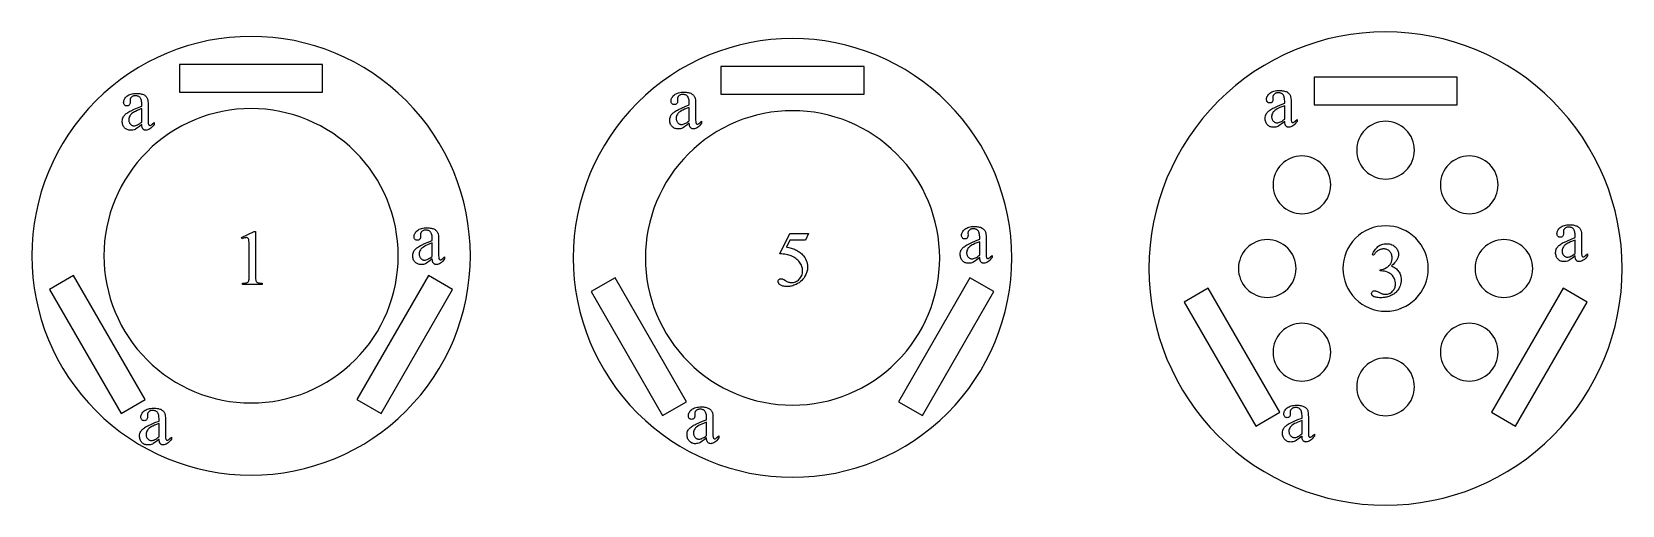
# Model space of a CAD drawing. Extents: x 9 to 960, y -397 to 558.
# Drawn here: x 13.3 to 288.9, y 238.3 to 320.3 of the extents above; entities that cross this region are included whole.
import ezdxf

# ---------------------------------------------------------------- set-up
doc = ezdxf.new("R2010")
doc.units = 0
doc.header["$MEASUREMENT"] = 0
for name, color, linetype in [('EXT', 1, 'CONTINUOUS'), ('INT', 5, 'CONTINUOUS'), ('POCKET_2_5MM', 3, 'CONTINUOUS'), ('TEXT', 18, 'CONTINUOUS')]:
    doc.layers.add(name, color=color, linetype=linetype)

msp = doc.modelspace()

# ---------------------------------------------------------------- linework, layer by layer
at = {"layer": 'EXT'}
for points in [[(247.9, 320.33, 0.414214), (206.9, 279.33, 0.414214), (247.9, 238.33, 0.414214), (288.9, 279.33, 0.414214)], [(51.31, 319.54, 0.414214), (13.31, 281.54, 0.414214), (51.31, 243.54, 0.414214), (89.31, 281.54, 0.414214)], [(145.13, 319.17, 0.414214), (107.13, 281.17, 0.414214), (145.13, 243.17, 0.414214), (183.13, 281.17, 0.414214)]]:
    msp.add_lwpolyline(points, format="xyb", close=True, dxfattribs=at)
at = {"layer": 'INT'}
for points in [[(235.5, 307.68), (260.3, 307.68), (260.3, 312.48), (235.5, 312.48)], [(229.55, 254.42), (217.15, 275.9), (212.99, 273.5), (225.39, 252.02)], [(278.65, 275.9), (266.25, 254.42), (270.41, 252.02), (282.81, 273.5)]]:
    msp.add_lwpolyline(points, close=True, dxfattribs=at)
for points in [[(51.31, 307.04, 0.414214), (25.81, 281.54, 0.414214), (51.31, 256.04, 0.414214), (76.81, 281.54, 0.414214)], [(145.13, 306.67, 0.414214), (119.63, 281.17, 0.414214), (145.13, 255.67, 0.414214), (170.63, 281.17, 0.414214)], [(247.9, 304.83, 0.414214), (242.9, 299.83, 0.414214), (247.9, 294.83, 0.414214), (252.9, 299.83, 0.414214)], [(233.4, 298.83, 0.414214), (228.4, 293.83, 0.414214), (233.4, 288.83, 0.414214), (238.4, 293.83, 0.414214)], [(262.4, 298.83, 0.414214), (257.4, 293.83, 0.414214), (262.4, 288.83, 0.414214), (267.4, 293.83, 0.414214)], [(247.9, 286.73, 0.414214), (240.5, 279.33, 0.414214), (247.9, 271.93, 0.414214), (255.3, 279.33, 0.414214)], [(227.4, 284.33, 0.414214), (222.4, 279.33, 0.414214), (227.4, 274.33, 0.414214), (232.4, 279.33, 0.414214)], [(268.4, 284.33, 0.414214), (263.4, 279.33, 0.414214), (268.4, 274.33, 0.414214), (273.4, 279.33, 0.414214)], [(233.4, 269.84, 0.414214), (228.4, 264.84, 0.414214), (233.4, 259.84, 0.414214), (238.4, 264.84, 0.414214)], [(262.4, 269.84, 0.414214), (257.4, 264.84, 0.414214), (262.4, 259.84, 0.414214), (267.4, 264.84, 0.414214)], [(247.9, 263.83, 0.414214), (242.9, 258.83, 0.414214), (247.9, 253.83, 0.414214), (252.9, 258.83, 0.414214)]]:
    msp.add_lwpolyline(points, format="xyb", close=True, dxfattribs=at)
at = {"layer": 'POCKET_2_5MM'}
for points in [[(38.91, 309.89), (63.71, 309.89), (63.71, 314.69), (38.91, 314.69)], [(132.73, 309.52), (157.53, 309.52), (157.53, 314.32), (132.73, 314.32)], [(32.96, 256.63), (20.56, 278.1), (16.4, 275.7), (28.8, 254.23)], [(82.06, 278.1), (69.66, 256.63), (73.82, 254.23), (86.22, 275.7)], [(126.78, 256.26), (114.38, 277.74), (110.22, 275.34), (122.62, 253.86)], [(175.88, 277.74), (163.48, 256.26), (167.64, 253.86), (180.04, 275.34)]]:
    msp.add_lwpolyline(points, close=True, dxfattribs=at)
at = {"layer": 'TEXT'}
for points in [[(32.37, 304.28), (31.95, 303.96), (31.61, 303.71), (31.36, 303.54), (31.2, 303.44), (31.02, 303.37), (30.83, 303.32), (30.63, 303.29), (30.43, 303.28), (30.28, 303.29), (30.13, 303.31), (29.99, 303.34), (29.86, 303.39), (29.73, 303.45), (29.61, 303.52), (29.5, 303.61), (29.4, 303.71), (29.3, 303.82), (29.22, 303.94), (29.15, 304.07), (29.09, 304.21), (29.04, 304.36), (29.01, 304.51), (28.99, 304.67), (28.99, 304.85), (29, 305.06), (29.04, 305.26), (29.1, 305.44), (29.19, 305.61), (29.26, 305.73), (29.35, 305.84), (29.45, 305.95), (29.56, 306.05), (29.68, 306.16), (29.82, 306.26), (29.97, 306.36), (30.13, 306.46), (30.31, 306.57), (30.52, 306.67), (31.03, 306.91), (31.64, 307.16), (32.37, 307.43), (32.37, 307.67), (32.37, 307.89), (32.35, 308.09), (32.33, 308.27), (32.3, 308.44), (32.26, 308.59), (32.21, 308.72), (32.15, 308.83), (32.08, 308.92), (32.01, 309), (31.92, 309.07), (31.83, 309.13), (31.73, 309.17), (31.62, 309.21), (31.5, 309.24), (31.38, 309.25), (31.24, 309.26), (31.05, 309.24), (30.95, 309.23), (30.87, 309.2), (30.79, 309.17), (30.71, 309.13), (30.64, 309.09), (30.58, 309.03), (30.47, 308.92), (30.43, 308.85), (30.39, 308.79), (30.36, 308.73), (30.34, 308.66), (30.33, 308.59), (30.33, 308.52), (30.34, 308.13), (30.33, 307.99), (30.3, 307.86), (30.25, 307.75), (30.19, 307.66), (30.1, 307.59), (30.01, 307.53), (29.9, 307.5), (29.78, 307.49), (29.66, 307.5), (29.55, 307.54), (29.46, 307.59), (29.38, 307.67), (29.31, 307.76), (29.26, 307.87), (29.23, 308), (29.22, 308.14), (29.23, 308.28), (29.26, 308.42), (29.3, 308.55), (29.37, 308.68), (29.45, 308.81), (29.55, 308.94), (29.67, 309.06), (29.8, 309.19), (29.96, 309.3), (30.13, 309.39), (30.31, 309.48), (30.51, 309.54), (30.72, 309.6), (30.94, 309.63), (31.19, 309.66), (31.44, 309.66), (31.64, 309.66), (31.83, 309.65), (32.01, 309.63), (32.18, 309.6), (32.34, 309.56), (32.49, 309.51), (32.64, 309.46), (32.77, 309.39), (32.87, 309.34), (32.95, 309.27), (33.04, 309.2), (33.11, 309.13), (33.18, 309.04), (33.24, 308.95), (33.3, 308.85), (33.35, 308.75), (33.38, 308.67), (33.4, 308.57), (33.44, 308.31), (33.46, 307.98), (33.47, 307.58), (33.47, 305.52), (33.48, 304.81), (33.49, 304.59), (33.5, 304.45), (33.52, 304.36), (33.54, 304.29), (33.57, 304.23), (33.61, 304.19), (33.65, 304.16), (33.69, 304.14), (33.74, 304.13), (33.79, 304.12), (33.89, 304.13), (33.97, 304.17), (34.06, 304.23), (34.18, 304.33), (34.51, 304.65), (34.51, 304.28), (34.32, 304.05), (34.14, 303.85), (33.96, 303.67), (33.78, 303.53), (33.61, 303.43), (33.43, 303.35), (33.26, 303.3), (33.17, 303.29), (33.09, 303.29), (32.93, 303.3), (32.86, 303.32), (32.8, 303.34), (32.73, 303.37), (32.68, 303.41), (32.62, 303.46), (32.57, 303.51), (32.53, 303.57), (32.49, 303.64), (32.45, 303.73), (32.43, 303.82), (32.39, 304.03)], [(127.24, 304.51), (126.81, 304.18), (126.48, 303.94), (126.23, 303.76), (126.06, 303.67), (125.88, 303.6), (125.69, 303.55), (125.5, 303.51), (125.3, 303.5), (125.14, 303.51), (125, 303.53), (124.86, 303.56), (124.72, 303.61), (124.6, 303.67), (124.48, 303.75), (124.37, 303.83), (124.26, 303.94), (124.16, 304.05), (124.08, 304.17), (124.01, 304.3), (123.95, 304.44), (123.91, 304.58), (123.88, 304.74), (123.86, 304.9), (123.85, 305.07), (123.86, 305.29), (123.9, 305.49), (123.96, 305.67), (124.05, 305.84), (124.13, 305.95), (124.21, 306.06), (124.31, 306.17), (124.42, 306.28), (124.55, 306.38), (124.69, 306.49), (124.83, 306.59), (125, 306.69), (125.18, 306.79), (125.39, 306.9), (125.89, 307.13), (126.51, 307.38), (127.24, 307.66), (127.24, 307.9), (127.23, 308.12), (127.22, 308.32), (127.2, 308.5), (127.16, 308.66), (127.12, 308.81), (127.07, 308.94), (127.02, 309.05), (126.95, 309.15), (126.87, 309.23), (126.79, 309.29), (126.69, 309.35), (126.59, 309.4), (126.48, 309.44), (126.37, 309.46), (126.24, 309.48), (126.11, 309.48), (125.91, 309.47), (125.82, 309.45), (125.73, 309.43), (125.65, 309.4), (125.58, 309.36), (125.51, 309.31), (125.44, 309.26), (125.33, 309.14), (125.29, 309.08), (125.26, 309.02), (125.23, 308.95), (125.21, 308.88), (125.2, 308.81), (125.19, 308.74), (125.21, 308.36), (125.2, 308.21), (125.17, 308.09), (125.12, 307.98), (125.05, 307.88), (124.97, 307.81), (124.87, 307.76), (124.76, 307.73), (124.64, 307.72), (124.52, 307.73), (124.42, 307.76), (124.32, 307.82), (124.24, 307.89), (124.17, 307.99), (124.12, 308.1), (124.09, 308.22), (124.08, 308.36), (124.09, 308.5), (124.12, 308.64), (124.17, 308.78), (124.23, 308.91), (124.31, 309.04), (124.41, 309.17), (124.53, 309.29), (124.67, 309.41), (124.82, 309.52), (124.99, 309.62), (125.17, 309.7), (125.37, 309.77), (125.58, 309.82), (125.81, 309.86), (126.05, 309.88), (126.31, 309.89), (126.51, 309.89), (126.69, 309.87), (126.87, 309.85), (127.04, 309.82), (127.21, 309.78), (127.36, 309.74), (127.5, 309.68), (127.64, 309.62), (127.73, 309.56), (127.82, 309.5), (127.9, 309.43), (127.98, 309.35), (128.04, 309.27), (128.11, 309.18), (128.16, 309.08), (128.21, 308.97), (128.24, 308.89), (128.26, 308.79), (128.3, 308.54), (128.32, 308.21), (128.33, 307.81), (128.33, 305.74), (128.34, 305.04), (128.35, 304.82), (128.37, 304.68), (128.38, 304.59), (128.41, 304.51), (128.44, 304.45), (128.47, 304.41), (128.51, 304.38), (128.56, 304.36), (128.6, 304.35), (128.65, 304.35), (128.75, 304.36), (128.84, 304.39), (128.92, 304.46), (129.04, 304.56), (129.37, 304.88), (129.37, 304.51), (129.19, 304.27), (129.01, 304.07), (128.83, 303.9), (128.65, 303.76), (128.47, 303.65), (128.3, 303.57), (128.12, 303.53), (128.04, 303.51), (127.95, 303.51), (127.8, 303.53), (127.73, 303.54), (127.66, 303.57), (127.6, 303.6), (127.54, 303.64), (127.49, 303.68), (127.44, 303.74), (127.39, 303.8), (127.35, 303.87), (127.32, 303.95), (127.29, 304.04), (127.25, 304.25)], [(230.42, 304.79), (230, 304.47), (229.66, 304.22), (229.41, 304.05), (229.25, 303.96), (229.06, 303.89), (228.88, 303.83), (228.68, 303.8), (228.48, 303.79), (228.33, 303.8), (228.18, 303.82), (228.04, 303.85), (227.91, 303.9), (227.78, 303.96), (227.66, 304.03), (227.55, 304.12), (227.44, 304.22), (227.35, 304.34), (227.26, 304.46), (227.19, 304.59), (227.14, 304.72), (227.09, 304.87), (227.06, 305.02), (227.04, 305.19), (227.03, 305.36), (227.05, 305.57), (227.08, 305.77), (227.15, 305.96), (227.23, 306.13), (227.31, 306.24), (227.4, 306.35), (227.49, 306.46), (227.61, 306.57), (227.73, 306.67), (227.87, 306.78), (228.02, 306.88), (228.18, 306.98), (228.36, 307.08), (228.57, 307.19), (229.08, 307.42), (229.69, 307.67), (230.42, 307.95), (230.42, 308.19), (230.42, 308.4), (230.4, 308.61), (230.38, 308.79), (230.35, 308.95), (230.31, 309.1), (230.26, 309.23), (230.2, 309.34), (230.13, 309.43), (230.05, 309.51), (229.97, 309.58), (229.88, 309.64), (229.78, 309.69), (229.67, 309.72), (229.55, 309.75), (229.43, 309.77), (229.29, 309.77), (229.09, 309.76), (229, 309.74), (228.92, 309.72), (228.84, 309.68), (228.76, 309.65), (228.69, 309.6), (228.63, 309.55), (228.52, 309.43), (228.47, 309.37), (228.44, 309.3), (228.41, 309.24), (228.39, 309.17), (228.38, 309.1), (228.38, 309.03), (228.39, 308.64), (228.38, 308.5), (228.35, 308.37), (228.3, 308.26), (228.23, 308.17), (228.15, 308.1), (228.05, 308.05), (227.94, 308.02), (227.82, 308.01), (227.71, 308.02), (227.6, 308.05), (227.51, 308.1), (227.42, 308.18), (227.35, 308.27), (227.31, 308.38), (227.28, 308.51), (227.27, 308.65), (227.28, 308.79), (227.3, 308.93), (227.35, 309.07), (227.41, 309.2), (227.5, 309.33), (227.6, 309.45), (227.71, 309.58), (227.85, 309.7), (228, 309.81), (228.17, 309.91), (228.36, 309.99), (228.55, 310.06), (228.77, 310.11), (228.99, 310.15), (229.23, 310.17), (229.49, 310.18), (229.69, 310.17), (229.88, 310.16), (230.06, 310.14), (230.23, 310.11), (230.39, 310.07), (230.54, 310.02), (230.68, 309.97), (230.82, 309.91), (230.91, 309.85), (231, 309.79), (231.08, 309.72), (231.16, 309.64), (231.23, 309.56), (231.29, 309.47), (231.35, 309.37), (231.4, 309.26), (231.42, 309.18), (231.45, 309.08), (231.49, 308.83), (231.51, 308.5), (231.51, 308.09), (231.51, 306.03), (231.52, 305.33), (231.53, 305.1), (231.55, 304.96), (231.57, 304.87), (231.59, 304.8), (231.62, 304.74), (231.66, 304.7), (231.7, 304.67), (231.74, 304.65), (231.79, 304.64), (231.83, 304.64), (231.93, 304.65), (232.02, 304.68), (232.11, 304.74), (232.22, 304.85), (232.56, 305.17), (232.56, 304.79), (232.37, 304.56), (232.19, 304.36), (232.01, 304.19), (231.83, 304.05), (231.65, 303.94), (231.48, 303.86), (231.31, 303.81), (231.22, 303.8), (231.14, 303.8), (230.98, 303.81), (230.91, 303.83), (230.84, 303.86), (230.78, 303.89), (230.72, 303.93), (230.67, 303.97), (230.62, 304.02), (230.57, 304.09), (230.53, 304.16), (230.5, 304.24), (230.47, 304.33), (230.43, 304.54)], [(32.37, 304.71), (32.37, 307.03), (31.55, 306.69), (31.27, 306.56), (31.08, 306.46), (30.83, 306.32), (30.63, 306.17), (30.46, 306.01), (30.39, 305.93), (30.33, 305.85), (30.23, 305.69), (30.16, 305.52), (30.12, 305.34), (30.1, 305.16), (30.11, 305.04), (30.12, 304.93), (30.14, 304.82), (30.17, 304.72), (30.21, 304.62), (30.26, 304.53), (30.32, 304.45), (30.39, 304.36), (30.46, 304.29), (30.54, 304.23), (30.61, 304.17), (30.69, 304.13), (30.78, 304.09), (30.86, 304.07), (30.95, 304.05), (31.04, 304.05), (31.18, 304.06), (31.32, 304.09), (31.47, 304.14), (31.63, 304.21), (31.8, 304.31), (31.98, 304.42), (32.17, 304.56)], [(127.24, 304.94), (127.24, 307.25), (126.41, 306.91), (126.13, 306.79), (125.94, 306.69), (125.7, 306.54), (125.49, 306.39), (125.32, 306.24), (125.25, 306.16), (125.19, 306.08), (125.09, 305.92), (125.02, 305.75), (124.98, 305.57), (124.97, 305.38), (124.97, 305.27), (124.98, 305.15), (125.01, 305.05), (125.04, 304.95), (125.08, 304.85), (125.13, 304.76), (125.19, 304.67), (125.25, 304.59), (125.33, 304.52), (125.4, 304.45), (125.48, 304.4), (125.56, 304.35), (125.64, 304.32), (125.73, 304.29), (125.82, 304.28), (125.91, 304.27), (126.04, 304.28), (126.18, 304.32), (126.33, 304.37), (126.49, 304.44), (126.66, 304.53), (126.85, 304.65), (127.04, 304.78)], [(230.42, 305.23), (230.42, 307.54), (229.6, 307.2), (229.32, 307.08), (229.13, 306.98), (228.88, 306.83), (228.68, 306.68), (228.51, 306.53), (228.44, 306.45), (228.38, 306.37), (228.28, 306.2), (228.21, 306.03), (228.16, 305.86), (228.15, 305.67), (228.15, 305.55), (228.17, 305.44), (228.19, 305.34), (228.22, 305.23), (228.26, 305.14), (228.31, 305.05), (228.37, 304.96), (228.44, 304.88), (228.51, 304.8), (228.58, 304.74), (228.66, 304.69), (228.74, 304.64), (228.83, 304.61), (228.91, 304.58), (229, 304.57), (229.09, 304.56), (229.22, 304.57), (229.36, 304.6), (229.52, 304.66), (229.68, 304.73), (229.85, 304.82), (230.03, 304.94), (230.22, 305.07)], [(177.57, 281.24), (177.15, 280.91), (176.81, 280.66), (176.56, 280.49), (176.4, 280.4), (176.21, 280.33), (176.03, 280.28), (175.83, 280.24), (175.63, 280.23), (175.48, 280.24), (175.33, 280.26), (175.19, 280.29), (175.06, 280.34), (174.93, 280.4), (174.81, 280.48), (174.7, 280.56), (174.59, 280.66), (174.5, 280.78), (174.41, 280.9), (174.34, 281.03), (174.29, 281.16), (174.24, 281.31), (174.21, 281.47), (174.19, 281.63), (174.19, 281.8), (174.2, 282.01), (174.24, 282.21), (174.3, 282.4), (174.38, 282.57), (174.46, 282.68), (174.55, 282.79), (174.64, 282.9), (174.76, 283.01), (174.88, 283.11), (175.02, 283.22), (175.17, 283.32), (175.33, 283.42), (175.51, 283.52), (175.72, 283.63), (176.23, 283.86), (176.84, 284.11), (177.57, 284.39), (177.57, 284.63), (177.57, 284.85), (177.55, 285.05), (177.53, 285.23), (177.5, 285.39), (177.46, 285.54), (177.41, 285.67), (177.35, 285.78), (177.28, 285.88), (177.21, 285.95), (177.12, 286.02), (177.03, 286.08), (176.93, 286.13), (176.82, 286.17), (176.7, 286.19), (176.58, 286.21), (176.44, 286.21), (176.24, 286.2), (176.15, 286.18), (176.07, 286.16), (175.99, 286.13), (175.91, 286.09), (175.84, 286.04), (175.78, 285.99), (175.67, 285.87), (175.62, 285.81), (175.59, 285.75), (175.56, 285.68), (175.54, 285.61), (175.53, 285.54), (175.53, 285.47), (175.54, 285.09), (175.53, 284.94), (175.5, 284.81), (175.45, 284.71), (175.38, 284.61), (175.3, 284.54), (175.2, 284.49), (175.1, 284.46), (174.98, 284.45), (174.86, 284.46), (174.75, 284.49), (174.66, 284.55), (174.57, 284.62), (174.51, 284.71), (174.46, 284.82), (174.43, 284.95), (174.42, 285.09), (174.43, 285.23), (174.45, 285.37), (174.5, 285.51), (174.56, 285.64), (174.65, 285.77), (174.75, 285.9), (174.86, 286.02), (175, 286.14), (175.16, 286.25), (175.32, 286.35), (175.51, 286.43), (175.7, 286.5), (175.92, 286.55), (176.14, 286.59), (176.38, 286.61), (176.64, 286.62), (176.84, 286.61), (177.03, 286.6), (177.21, 286.58), (177.38, 286.55), (177.54, 286.51), (177.69, 286.47), (177.83, 286.41), (177.97, 286.35), (178.06, 286.29), (178.15, 286.23), (178.23, 286.16), (178.31, 286.08), (178.38, 286), (178.44, 285.91), (178.5, 285.81), (178.55, 285.7), (178.57, 285.62), (178.6, 285.52), (178.64, 285.27), (178.66, 284.94), (178.67, 284.53), (178.67, 282.47), (178.67, 281.77), (178.68, 281.55), (178.7, 281.4), (178.72, 281.32), (178.74, 281.24), (178.77, 281.18), (178.81, 281.14), (178.85, 281.11), (178.89, 281.09), (178.94, 281.08), (178.98, 281.08), (179.08, 281.09), (179.17, 281.12), (179.26, 281.19), (179.37, 281.29), (179.71, 281.61), (179.71, 281.24), (179.52, 281), (179.34, 280.8), (179.16, 280.63), (178.98, 280.49), (178.8, 280.38), (178.63, 280.3), (178.46, 280.26), (178.37, 280.24), (178.29, 280.24), (178.13, 280.25), (178.06, 280.27), (178, 280.3), (177.93, 280.33), (177.87, 280.37), (177.82, 280.41), (177.77, 280.47), (177.72, 280.53), (177.68, 280.6), (177.65, 280.68), (177.62, 280.77), (177.59, 280.98)], [(280.75, 281.52), (280.33, 281.2), (279.99, 280.95), (279.74, 280.78), (279.58, 280.69), (279.4, 280.61), (279.21, 280.56), (279.01, 280.53), (278.82, 280.52), (278.66, 280.53), (278.51, 280.55), (278.37, 280.58), (278.24, 280.63), (278.11, 280.69), (277.99, 280.76), (277.88, 280.85), (277.78, 280.95), (277.68, 281.06), (277.6, 281.19), (277.53, 281.31), (277.47, 281.45), (277.43, 281.6), (277.39, 281.75), (277.37, 281.92), (277.37, 282.09), (277.38, 282.3), (277.42, 282.5), (277.48, 282.69), (277.57, 282.86), (277.64, 282.97), (277.73, 283.08), (277.83, 283.19), (277.94, 283.3), (278.06, 283.4), (278.2, 283.5), (278.35, 283.61), (278.51, 283.71), (278.7, 283.81), (278.91, 283.92), (279.41, 284.15), (280.03, 284.4), (280.75, 284.68), (280.75, 284.92), (280.75, 285.13), (280.74, 285.33), (280.71, 285.52), (280.68, 285.68), (280.64, 285.83), (280.59, 285.96), (280.53, 286.07), (280.46, 286.16), (280.39, 286.24), (280.3, 286.31), (280.21, 286.37), (280.11, 286.42), (280, 286.45), (279.88, 286.48), (279.76, 286.5), (279.62, 286.5), (279.43, 286.49), (279.34, 286.47), (279.25, 286.45), (279.17, 286.41), (279.09, 286.37), (279.03, 286.33), (278.96, 286.28), (278.85, 286.16), (278.81, 286.1), (278.77, 286.03), (278.74, 285.97), (278.72, 285.9), (278.71, 285.83), (278.71, 285.76), (278.72, 285.37), (278.71, 285.23), (278.68, 285.1), (278.63, 284.99), (278.57, 284.9), (278.48, 284.83), (278.39, 284.78), (278.28, 284.75), (278.16, 284.74), (278.04, 284.75), (277.93, 284.78), (277.84, 284.83), (277.76, 284.91), (277.69, 285), (277.64, 285.11), (277.61, 285.24), (277.6, 285.38), (277.61, 285.52), (277.64, 285.66), (277.68, 285.79), (277.75, 285.93), (277.83, 286.06), (277.93, 286.18), (278.05, 286.31), (278.18, 286.43), (278.34, 286.54), (278.51, 286.64), (278.69, 286.72), (278.89, 286.79), (279.1, 286.84), (279.33, 286.88), (279.57, 286.9), (279.82, 286.91), (280.02, 286.9), (280.21, 286.89), (280.39, 286.87), (280.56, 286.84), (280.72, 286.8), (280.87, 286.75), (281.02, 286.7), (281.15, 286.63), (281.25, 286.58), (281.33, 286.52), (281.42, 286.45), (281.49, 286.37), (281.56, 286.29), (281.62, 286.19), (281.68, 286.1), (281.73, 285.99), (281.76, 285.91), (281.78, 285.81), (281.82, 285.56), (281.84, 285.23), (281.85, 284.82), (281.85, 282.76), (281.86, 282.06), (281.87, 281.83), (281.88, 281.69), (281.9, 281.6), (281.93, 281.53), (281.96, 281.47), (281.99, 281.43), (282.03, 281.4), (282.07, 281.38), (282.12, 281.37), (282.17, 281.36), (282.27, 281.38), (282.35, 281.41), (282.44, 281.47), (282.56, 281.58), (282.89, 281.9), (282.89, 281.52), (282.71, 281.29), (282.52, 281.09), (282.34, 280.92), (282.16, 280.78), (281.99, 280.67), (281.81, 280.59), (281.64, 280.54), (281.55, 280.53), (281.47, 280.53), (281.32, 280.54), (281.24, 280.56), (281.18, 280.58), (281.12, 280.62), (281.06, 280.66), (281, 280.7), (280.95, 280.75), (280.91, 280.82), (280.87, 280.89), (280.83, 280.97), (280.81, 281.06), (280.77, 281.27)], [(49.67, 284.68), (51.86, 285.75), (52.08, 285.75), (52.08, 278.15), (52.08, 277.81), (52.09, 277.54), (52.11, 277.34), (52.14, 277.21), (52.18, 277.12), (52.24, 277.05), (52.31, 276.98), (52.4, 276.92), (52.53, 276.88), (52.7, 276.85), (52.93, 276.82), (53.21, 276.81), (53.21, 276.57), (49.83, 276.57), (49.83, 276.81), (50.12, 276.82), (50.35, 276.85), (50.53, 276.88), (50.65, 276.92), (50.74, 276.97), (50.81, 277.03), (50.86, 277.1), (50.91, 277.18), (50.94, 277.3), (50.96, 277.5), (50.98, 277.79), (50.98, 278.15), (50.98, 283.01), (50.98, 283.46), (50.96, 283.82), (50.94, 284.09), (50.92, 284.27), (50.89, 284.37), (50.85, 284.46), (50.8, 284.53), (50.75, 284.58), (50.68, 284.63), (50.61, 284.66), (50.53, 284.68), (50.45, 284.68), (50.32, 284.67), (50.16, 284.63), (49.97, 284.57), (49.77, 284.48)], [(82.71, 281.01), (82.28, 280.69), (81.94, 280.44), (81.69, 280.27), (81.53, 280.17), (81.35, 280.1), (81.16, 280.05), (80.97, 280.02), (80.77, 280.01), (80.61, 280.01), (80.47, 280.03), (80.33, 280.07), (80.19, 280.12), (80.07, 280.18), (79.95, 280.25), (79.83, 280.34), (79.73, 280.44), (79.63, 280.55), (79.55, 280.67), (79.48, 280.8), (79.42, 280.94), (79.38, 281.08), (79.35, 281.24), (79.33, 281.4), (79.32, 281.57), (79.33, 281.79), (79.37, 281.99), (79.43, 282.17), (79.52, 282.34), (79.59, 282.46), (79.68, 282.57), (79.78, 282.68), (79.89, 282.78), (80.02, 282.89), (80.15, 282.99), (80.3, 283.09), (80.47, 283.19), (80.65, 283.3), (80.86, 283.4), (81.36, 283.64), (81.98, 283.89), (82.71, 284.16), (82.71, 284.4), (82.7, 284.62), (82.69, 284.82), (82.66, 285), (82.63, 285.17), (82.59, 285.32), (82.54, 285.44), (82.48, 285.56), (82.42, 285.65), (82.34, 285.73), (82.26, 285.8), (82.16, 285.86), (82.06, 285.9), (81.95, 285.94), (81.84, 285.97), (81.71, 285.98), (81.58, 285.99), (81.38, 285.97), (81.29, 285.96), (81.2, 285.93), (81.12, 285.9), (81.05, 285.86), (80.98, 285.82), (80.91, 285.76), (80.8, 285.65), (80.76, 285.58), (80.72, 285.52), (80.7, 285.45), (80.68, 285.39), (80.67, 285.32), (80.66, 285.24), (80.67, 284.86), (80.66, 284.72), (80.64, 284.59), (80.59, 284.48), (80.52, 284.39), (80.43, 284.32), (80.34, 284.26), (80.23, 284.23), (80.11, 284.22), (79.99, 284.23), (79.89, 284.27), (79.79, 284.32), (79.71, 284.4), (79.64, 284.49), (79.59, 284.6), (79.56, 284.72), (79.55, 284.87), (79.56, 285.01), (79.59, 285.15), (79.63, 285.28), (79.7, 285.41), (79.78, 285.54), (79.88, 285.67), (80, 285.79), (80.14, 285.91), (80.29, 286.03), (80.46, 286.12), (80.64, 286.21), (80.84, 286.27), (81.05, 286.33), (81.28, 286.36), (81.52, 286.39), (81.78, 286.39), (81.97, 286.39), (82.16, 286.38), (82.34, 286.35), (82.51, 286.32), (82.67, 286.29), (82.83, 286.24), (82.97, 286.18), (83.1, 286.12), (83.2, 286.07), (83.29, 286), (83.37, 285.93), (83.44, 285.86), (83.51, 285.77), (83.58, 285.68), (83.63, 285.58), (83.68, 285.48), (83.71, 285.4), (83.73, 285.3), (83.77, 285.04), (83.79, 284.71), (83.8, 284.31), (83.8, 282.24), (83.81, 281.54), (83.82, 281.32), (83.83, 281.18), (83.85, 281.09), (83.88, 281.02), (83.91, 280.96), (83.94, 280.92), (83.98, 280.89), (84.03, 280.87), (84.07, 280.85), (84.12, 280.85), (84.22, 280.86), (84.31, 280.9), (84.39, 280.96), (84.51, 281.06), (84.84, 281.38), (84.84, 281.01), (84.66, 280.78), (84.48, 280.57), (84.29, 280.4), (84.12, 280.26), (83.94, 280.15), (83.76, 280.08), (83.59, 280.03), (83.51, 280.02), (83.42, 280.01), (83.27, 280.03), (83.2, 280.05), (83.13, 280.07), (83.07, 280.1), (83.01, 280.14), (82.95, 280.19), (82.9, 280.24), (82.86, 280.3), (82.82, 280.37), (82.79, 280.45), (82.76, 280.55), (82.72, 280.76)], [(147.88, 285.37), (147.37, 284.24), (144.66, 284.24), (144.07, 283.03), (144.5, 282.96), (144.9, 282.86), (145.09, 282.79), (145.28, 282.73), (145.47, 282.66), (145.64, 282.58), (145.81, 282.49), (145.98, 282.4), (146.14, 282.3), (146.29, 282.2), (146.44, 282.09), (146.59, 281.98), (146.72, 281.85), (146.85, 281.73), (147.06, 281.5), (147.24, 281.26), (147.39, 281), (147.52, 280.74), (147.61, 280.47), (147.68, 280.19), (147.72, 279.9), (147.74, 279.6), (147.73, 279.43), (147.72, 279.25), (147.7, 279.08), (147.66, 278.92), (147.62, 278.76), (147.57, 278.6), (147.52, 278.44), (147.45, 278.29), (147.29, 278), (147.12, 277.73), (146.93, 277.48), (146.72, 277.26), (146.5, 277.06), (146.26, 276.88), (146.01, 276.72), (145.75, 276.58), (145.55, 276.49), (145.36, 276.42), (145.17, 276.35), (144.97, 276.3), (144.78, 276.26), (144.58, 276.23), (144.38, 276.22), (144.18, 276.21), (143.98, 276.22), (143.8, 276.23), (143.63, 276.25), (143.48, 276.28), (143.34, 276.32), (143.21, 276.37), (143.1, 276.42), (143, 276.49), (142.92, 276.56), (142.84, 276.63), (142.78, 276.7), (142.73, 276.78), (142.68, 276.85), (142.66, 276.93), (142.64, 277.01), (142.63, 277.09), (142.64, 277.18), (142.67, 277.27), (142.72, 277.35), (142.79, 277.42), (142.87, 277.48), (142.96, 277.53), (143.06, 277.56), (143.17, 277.56), (143.33, 277.55), (143.41, 277.53), (143.47, 277.51), (143.65, 277.42), (143.91, 277.24), (144.04, 277.16), (144.16, 277.09), (144.29, 277.03), (144.42, 276.98), (144.54, 276.94), (144.67, 276.92), (144.8, 276.9), (144.92, 276.89), (145.11, 276.9), (145.3, 276.93), (145.48, 276.98), (145.65, 277.04), (145.82, 277.12), (145.98, 277.22), (146.14, 277.34), (146.29, 277.48), (146.42, 277.63), (146.54, 277.79), (146.64, 277.96), (146.73, 278.13), (146.79, 278.32), (146.84, 278.51), (146.87, 278.71), (146.87, 278.91), (146.87, 279.11), (146.84, 279.31), (146.8, 279.51), (146.74, 279.7), (146.67, 279.89), (146.58, 280.08), (146.47, 280.26), (146.35, 280.44), (146.21, 280.61), (146.06, 280.77), (145.9, 280.92), (145.73, 281.06), (145.54, 281.19), (145.34, 281.31), (145.13, 281.43), (144.9, 281.53), (144.71, 281.6), (144.51, 281.66), (144.29, 281.72), (144.05, 281.76), (143.79, 281.8), (143.52, 281.83), (143.24, 281.86), (142.93, 281.87), (144.66, 285.37)], [(177.57, 281.67), (177.57, 283.98), (176.75, 283.64), (176.47, 283.52), (176.28, 283.42), (176.03, 283.27), (175.83, 283.12), (175.66, 282.97), (175.59, 282.89), (175.53, 282.81), (175.43, 282.65), (175.36, 282.48), (175.31, 282.3), (175.3, 282.11), (175.3, 281.99), (175.32, 281.88), (175.34, 281.78), (175.37, 281.67), (175.41, 281.58), (175.46, 281.49), (175.52, 281.4), (175.59, 281.32), (175.66, 281.24), (175.73, 281.18), (175.81, 281.13), (175.89, 281.08), (175.98, 281.05), (176.06, 281.02), (176.15, 281.01), (176.24, 281), (176.37, 281.01), (176.51, 281.04), (176.67, 281.1), (176.83, 281.17), (177, 281.26), (177.18, 281.38), (177.37, 281.51)], [(280.75, 281.96), (280.75, 284.27), (279.93, 283.93), (279.65, 283.8), (279.46, 283.71), (279.22, 283.56), (279.01, 283.41), (278.84, 283.25), (278.77, 283.18), (278.71, 283.1), (278.61, 282.93), (278.54, 282.76), (278.5, 282.59), (278.48, 282.4), (278.49, 282.28), (278.5, 282.17), (278.52, 282.06), (278.55, 281.96), (278.59, 281.87), (278.64, 281.77), (278.7, 281.69), (278.77, 281.61), (278.84, 281.53), (278.92, 281.47), (278.99, 281.41), (279.08, 281.37), (279.16, 281.34), (279.25, 281.31), (279.33, 281.3), (279.43, 281.29), (279.56, 281.3), (279.7, 281.33), (279.85, 281.38), (280.01, 281.46), (280.18, 281.55), (280.36, 281.66), (280.55, 281.8)], [(82.71, 281.44), (82.71, 283.76), (81.88, 283.42), (81.6, 283.29), (81.41, 283.19), (81.17, 283.05), (80.96, 282.9), (80.79, 282.74), (80.72, 282.66), (80.66, 282.58), (80.56, 282.42), (80.49, 282.25), (80.45, 282.07), (80.44, 281.89), (80.44, 281.77), (80.45, 281.66), (80.48, 281.55), (80.51, 281.45), (80.55, 281.35), (80.6, 281.26), (80.65, 281.17), (80.72, 281.09), (80.79, 281.02), (80.87, 280.96), (80.95, 280.9), (81.03, 280.86), (81.11, 280.82), (81.2, 280.8), (81.29, 280.78), (81.38, 280.78), (81.51, 280.79), (81.65, 280.82), (81.8, 280.87), (81.96, 280.94), (82.13, 281.04), (82.31, 281.15), (82.5, 281.29)], [(245.61, 281.73), (245.71, 281.95), (245.82, 282.16), (245.93, 282.35), (246.05, 282.53), (246.17, 282.7), (246.3, 282.86), (246.44, 283), (246.58, 283.13), (246.73, 283.25), (246.89, 283.35), (247.06, 283.43), (247.24, 283.5), (247.43, 283.56), (247.63, 283.59), (247.83, 283.62), (248.05, 283.63), (248.31, 283.61), (248.56, 283.58), (248.79, 283.53), (249, 283.45), (249.2, 283.35), (249.39, 283.23), (249.55, 283.09), (249.71, 282.92), (249.81, 282.79), (249.9, 282.66), (249.97, 282.52), (250.03, 282.38), (250.08, 282.24), (250.12, 282.09), (250.14, 281.95), (250.14, 281.8), (250.14, 281.68), (250.12, 281.55), (250.1, 281.43), (250.07, 281.3), (250.02, 281.18), (249.97, 281.05), (249.91, 280.93), (249.83, 280.8), (249.75, 280.67), (249.66, 280.55), (249.45, 280.29), (249.2, 280.03), (248.91, 279.77), (249.11, 279.68), (249.3, 279.59), (249.47, 279.49), (249.64, 279.37), (249.79, 279.25), (249.93, 279.12), (250.05, 278.99), (250.16, 278.84), (250.26, 278.69), (250.35, 278.52), (250.42, 278.36), (250.48, 278.18), (250.53, 278), (250.56, 277.81), (250.58, 277.62), (250.59, 277.42), (250.58, 277.13), (250.54, 276.86), (250.48, 276.59), (250.4, 276.33), (250.3, 276.08), (250.17, 275.84), (250.02, 275.61), (249.84, 275.4), (249.72, 275.26), (249.59, 275.13), (249.45, 275.02), (249.31, 274.91), (249.15, 274.81), (249, 274.72), (248.83, 274.63), (248.66, 274.56), (248.48, 274.49), (248.29, 274.44), (248.1, 274.39), (247.9, 274.35), (247.7, 274.32), (247.48, 274.3), (247.26, 274.28), (247.04, 274.28), (246.82, 274.28), (246.62, 274.29), (246.44, 274.31), (246.27, 274.34), (246.13, 274.37), (246, 274.41), (245.89, 274.45), (245.8, 274.51), (245.66, 274.62), (245.6, 274.68), (245.55, 274.74), (245.52, 274.8), (245.49, 274.86), (245.48, 274.93), (245.47, 274.99), (245.48, 275.08), (245.51, 275.17), (245.56, 275.25), (245.63, 275.33), (245.71, 275.39), (245.8, 275.44), (245.9, 275.47), (246, 275.48), (246.17, 275.46), (246.34, 275.42), (246.52, 275.34), (246.85, 275.18), (247.19, 275.01), (247.31, 274.96), (247.4, 274.93), (247.53, 274.9), (247.66, 274.88), (247.79, 274.86), (247.93, 274.86), (248.09, 274.87), (248.25, 274.89), (248.41, 274.93), (248.56, 274.99), (248.7, 275.06), (248.84, 275.15), (248.98, 275.26), (249.1, 275.38), (249.22, 275.52), (249.32, 275.66), (249.41, 275.8), (249.48, 275.95), (249.54, 276.11), (249.57, 276.28), (249.6, 276.45), (249.61, 276.62), (249.59, 276.88), (249.55, 277.14), (249.48, 277.39), (249.37, 277.65), (249.29, 277.82), (249.19, 277.97), (249.1, 278.1), (249, 278.21), (248.84, 278.34), (248.66, 278.46), (248.45, 278.58), (248.21, 278.69), (247.96, 278.79), (247.71, 278.85), (247.45, 278.89), (247.2, 278.91), (246.98, 278.91), (246.98, 279.11), (247.12, 279.13), (247.25, 279.15), (247.51, 279.23), (247.77, 279.34), (248.04, 279.48), (248.16, 279.56), (248.28, 279.65), (248.39, 279.74), (248.49, 279.83), (248.58, 279.92), (248.67, 280.02), (248.74, 280.13), (248.8, 280.23), (248.86, 280.34), (248.91, 280.46), (248.95, 280.57), (248.98, 280.69), (249.01, 280.82), (249.03, 280.94), (249.04, 281.07), (249.04, 281.2), (249.04, 281.36), (249.01, 281.52), (248.98, 281.67), (248.93, 281.81), (248.87, 281.95), (248.8, 282.07), (248.71, 282.19), (248.61, 282.3), (248.5, 282.4), (248.39, 282.49), (248.26, 282.56), (248.13, 282.62), (248, 282.66), (247.85, 282.7), (247.7, 282.72), (247.55, 282.72), (247.42, 282.72), (247.3, 282.71), (247.17, 282.68), (247.06, 282.65), (246.94, 282.62), (246.82, 282.57), (246.71, 282.51), (246.6, 282.45), (246.5, 282.37), (246.39, 282.29), (246.29, 282.2), (246.2, 282.1), (246.1, 282), (246.01, 281.88), (245.83, 281.62)], [(35.37, 249.76), (34.95, 249.44), (34.61, 249.19), (34.36, 249.02), (34.2, 248.93), (34.02, 248.85), (33.83, 248.8), (33.63, 248.77), (33.43, 248.76), (33.28, 248.77), (33.13, 248.79), (32.99, 248.82), (32.86, 248.87), (32.73, 248.93), (32.61, 249), (32.5, 249.09), (32.4, 249.19), (32.3, 249.3), (32.22, 249.42), (32.15, 249.55), (32.09, 249.69), (32.04, 249.84), (32.01, 249.99), (31.99, 250.15), (31.99, 250.33), (32, 250.54), (32.04, 250.74), (32.1, 250.93), (32.19, 251.1), (32.26, 251.21), (32.35, 251.32), (32.45, 251.43), (32.56, 251.53), (32.68, 251.64), (32.82, 251.74), (32.97, 251.84), (33.13, 251.95), (33.31, 252.05), (33.52, 252.16), (34.03, 252.39), (34.64, 252.64), (35.37, 252.91), (35.37, 253.15), (35.37, 253.37), (35.35, 253.57), (35.33, 253.75), (35.3, 253.92), (35.26, 254.07), (35.21, 254.2), (35.15, 254.31), (35.08, 254.4), (35.01, 254.48), (34.92, 254.55), (34.83, 254.61), (34.73, 254.65), (34.62, 254.69), (34.5, 254.72), (34.38, 254.73), (34.24, 254.74), (34.05, 254.73), (33.95, 254.71), (33.87, 254.68), (33.79, 254.65), (33.71, 254.61), (33.64, 254.57), (33.58, 254.51), (33.47, 254.4), (33.43, 254.34), (33.39, 254.27), (33.36, 254.21), (33.34, 254.14), (33.33, 254.07), (33.33, 254), (33.34, 253.61), (33.33, 253.47), (33.3, 253.34), (33.25, 253.23), (33.19, 253.14), (33.1, 253.07), (33.01, 253.02), (32.9, 252.98), (32.78, 252.97), (32.66, 252.98), (32.55, 253.02), (32.46, 253.07), (32.38, 253.15), (32.31, 253.24), (32.26, 253.35), (32.23, 253.48), (32.22, 253.62), (32.23, 253.76), (32.26, 253.9), (32.3, 254.03), (32.37, 254.17), (32.45, 254.29), (32.55, 254.42), (32.67, 254.55), (32.8, 254.67), (32.96, 254.78), (33.13, 254.88), (33.31, 254.96), (33.51, 255.02), (33.72, 255.08), (33.94, 255.11), (34.19, 255.14), (34.44, 255.14), (34.64, 255.14), (34.83, 255.13), (35.01, 255.11), (35.18, 255.08), (35.34, 255.04), (35.49, 254.99), (35.64, 254.94), (35.77, 254.87), (35.87, 254.82), (35.95, 254.75), (36.04, 254.69), (36.11, 254.61), (36.18, 254.52), (36.24, 254.43), (36.3, 254.33), (36.35, 254.23), (36.38, 254.15), (36.4, 254.05), (36.44, 253.79), (36.46, 253.46), (36.47, 253.06), (36.47, 251), (36.48, 250.3), (36.49, 250.07), (36.5, 249.93), (36.52, 249.84), (36.54, 249.77), (36.57, 249.71), (36.61, 249.67), (36.65, 249.64), (36.69, 249.62), (36.74, 249.61), (36.79, 249.6), (36.89, 249.61), (36.97, 249.65), (37.06, 249.71), (37.18, 249.81), (37.51, 250.13), (37.51, 249.76), (37.32, 249.53), (37.14, 249.33), (36.96, 249.15), (36.78, 249.01), (36.61, 248.91), (36.43, 248.83), (36.26, 248.78), (36.17, 248.77), (36.09, 248.77), (35.93, 248.78), (35.86, 248.8), (35.8, 248.82), (35.73, 248.85), (35.68, 248.89), (35.62, 248.94), (35.57, 248.99), (35.53, 249.05), (35.49, 249.12), (35.45, 249.21), (35.43, 249.3), (35.39, 249.51)], [(130.24, 249.99), (129.81, 249.66), (129.48, 249.42), (129.23, 249.25), (129.06, 249.15), (128.88, 249.08), (128.69, 249.03), (128.5, 249), (128.3, 248.98), (128.14, 248.99), (128, 249.01), (127.86, 249.05), (127.72, 249.09), (127.6, 249.15), (127.48, 249.23), (127.37, 249.32), (127.26, 249.42), (127.16, 249.53), (127.08, 249.65), (127.01, 249.78), (126.95, 249.92), (126.91, 250.06), (126.88, 250.22), (126.86, 250.38), (126.85, 250.55), (126.86, 250.77), (126.9, 250.97), (126.96, 251.15), (127.05, 251.32), (127.13, 251.43), (127.21, 251.54), (127.31, 251.65), (127.42, 251.76), (127.55, 251.86), (127.69, 251.97), (127.83, 252.07), (128, 252.17), (128.18, 252.27), (128.39, 252.38), (128.89, 252.61), (129.51, 252.87), (130.24, 253.14), (130.24, 253.38), (130.23, 253.6), (130.22, 253.8), (130.2, 253.98), (130.16, 254.15), (130.12, 254.29), (130.07, 254.42), (130.02, 254.53), (129.95, 254.63), (129.87, 254.71), (129.79, 254.77), (129.69, 254.83), (129.59, 254.88), (129.49, 254.92), (129.37, 254.94), (129.24, 254.96), (129.11, 254.97), (128.91, 254.95), (128.82, 254.93), (128.73, 254.91), (128.65, 254.88), (128.58, 254.84), (128.51, 254.79), (128.45, 254.74), (128.33, 254.62), (128.29, 254.56), (128.26, 254.5), (128.23, 254.43), (128.21, 254.36), (128.2, 254.29), (128.19, 254.22), (128.21, 253.84), (128.2, 253.69), (128.17, 253.57), (128.12, 253.46), (128.05, 253.37), (127.97, 253.29), (127.87, 253.24), (127.76, 253.21), (127.64, 253.2), (127.52, 253.21), (127.42, 253.24), (127.32, 253.3), (127.24, 253.37), (127.17, 253.47), (127.12, 253.58), (127.09, 253.7), (127.08, 253.84), (127.09, 253.98), (127.12, 254.12), (127.17, 254.26), (127.23, 254.39), (127.31, 254.52), (127.41, 254.65), (127.53, 254.77), (127.67, 254.89), (127.82, 255), (127.99, 255.1), (128.17, 255.18), (128.37, 255.25), (128.58, 255.3), (128.81, 255.34), (129.05, 255.36), (129.31, 255.37), (129.51, 255.37), (129.69, 255.35), (129.87, 255.33), (130.04, 255.3), (130.21, 255.26), (130.36, 255.22), (130.5, 255.16), (130.64, 255.1), (130.73, 255.04), (130.82, 254.98), (130.9, 254.91), (130.98, 254.83), (131.04, 254.75), (131.11, 254.66), (131.16, 254.56), (131.21, 254.45), (131.24, 254.37), (131.27, 254.27), (131.3, 254.02), (131.32, 253.69), (131.33, 253.29), (131.33, 251.22), (131.34, 250.52), (131.35, 250.3), (131.37, 250.16), (131.38, 250.07), (131.41, 249.99), (131.44, 249.94), (131.47, 249.89), (131.51, 249.87), (131.56, 249.84), (131.6, 249.83), (131.65, 249.83), (131.75, 249.84), (131.84, 249.87), (131.92, 249.94), (132.04, 250.04), (132.37, 250.36), (132.37, 249.99), (132.19, 249.75), (132.01, 249.55), (131.83, 249.38), (131.65, 249.24), (131.47, 249.13), (131.3, 249.05), (131.12, 249.01), (131.04, 249), (130.95, 248.99), (130.8, 249.01), (130.73, 249.02), (130.66, 249.05), (130.6, 249.08), (130.54, 249.12), (130.49, 249.16), (130.44, 249.22), (130.39, 249.28), (130.35, 249.35), (130.32, 249.43), (130.29, 249.52), (130.25, 249.73)], [(233.42, 250.28), (233, 249.95), (232.66, 249.7), (232.41, 249.53), (232.25, 249.44), (232.06, 249.37), (231.88, 249.31), (231.68, 249.28), (231.48, 249.27), (231.33, 249.28), (231.18, 249.3), (231.04, 249.33), (230.91, 249.38), (230.78, 249.44), (230.66, 249.52), (230.55, 249.6), (230.44, 249.7), (230.35, 249.82), (230.26, 249.94), (230.19, 250.07), (230.14, 250.2), (230.09, 250.35), (230.06, 250.5), (230.04, 250.67), (230.03, 250.84), (230.05, 251.05), (230.08, 251.25), (230.15, 251.44), (230.23, 251.61), (230.31, 251.72), (230.4, 251.83), (230.49, 251.94), (230.61, 252.05), (230.73, 252.15), (230.87, 252.26), (231.02, 252.36), (231.18, 252.46), (231.36, 252.56), (231.57, 252.67), (232.08, 252.9), (232.69, 253.15), (233.42, 253.43), (233.42, 253.67), (233.42, 253.89), (233.4, 254.09), (233.38, 254.27), (233.35, 254.43), (233.31, 254.58), (233.26, 254.71), (233.2, 254.82), (233.13, 254.91), (233.05, 254.99), (232.97, 255.06), (232.88, 255.12), (232.78, 255.17), (232.67, 255.21), (232.55, 255.23), (232.43, 255.25), (232.29, 255.25), (232.09, 255.24), (232, 255.22), (231.92, 255.2), (231.84, 255.16), (231.76, 255.13), (231.69, 255.08), (231.63, 255.03), (231.52, 254.91), (231.47, 254.85), (231.44, 254.79), (231.41, 254.72), (231.39, 254.65), (231.38, 254.58), (231.38, 254.51), (231.39, 254.12), (231.38, 253.98), (231.35, 253.85), (231.3, 253.75), (231.23, 253.65), (231.15, 253.58), (231.05, 253.53), (230.94, 253.5), (230.82, 253.49), (230.71, 253.5), (230.6, 253.53), (230.51, 253.58), (230.42, 253.66), (230.36, 253.75), (230.31, 253.86), (230.28, 253.99), (230.27, 254.13), (230.28, 254.27), (230.3, 254.41), (230.35, 254.55), (230.41, 254.68), (230.5, 254.81), (230.6, 254.94), (230.71, 255.06), (230.85, 255.18), (231, 255.29), (231.17, 255.39), (231.36, 255.47), (231.55, 255.54), (231.77, 255.59), (231.99, 255.63), (232.23, 255.65), (232.49, 255.66), (232.69, 255.65), (232.88, 255.64), (233.06, 255.62), (233.23, 255.59), (233.39, 255.55), (233.54, 255.5), (233.68, 255.45), (233.82, 255.39), (233.91, 255.33), (234, 255.27), (234.08, 255.2), (234.16, 255.12), (234.23, 255.04), (234.29, 254.95), (234.35, 254.85), (234.4, 254.74), (234.42, 254.66), (234.45, 254.56), (234.49, 254.31), (234.51, 253.98), (234.52, 253.57), (234.52, 251.51), (234.52, 250.81), (234.53, 250.58), (234.55, 250.44), (234.57, 250.35), (234.59, 250.28), (234.62, 250.22), (234.66, 250.18), (234.7, 250.15), (234.74, 250.13), (234.79, 250.12), (234.83, 250.12), (234.93, 250.13), (235.02, 250.16), (235.11, 250.22), (235.22, 250.33), (235.56, 250.65), (235.56, 250.28), (235.37, 250.04), (235.19, 249.84), (235.01, 249.67), (234.83, 249.53), (234.65, 249.42), (234.48, 249.34), (234.31, 249.3), (234.22, 249.28), (234.14, 249.28), (233.98, 249.29), (233.91, 249.31), (233.84, 249.34), (233.78, 249.37), (233.72, 249.41), (233.67, 249.45), (233.62, 249.51), (233.57, 249.57), (233.53, 249.64), (233.5, 249.72), (233.47, 249.81), (233.43, 250.02)], [(35.37, 250.19), (35.37, 252.51), (34.55, 252.17), (34.27, 252.04), (34.08, 251.95), (33.83, 251.8), (33.63, 251.65), (33.46, 251.49), (33.39, 251.41), (33.33, 251.33), (33.23, 251.17), (33.16, 251), (33.12, 250.82), (33.1, 250.64), (33.11, 250.52), (33.12, 250.41), (33.14, 250.3), (33.17, 250.2), (33.21, 250.1), (33.26, 250.01), (33.32, 249.93), (33.39, 249.84), (33.46, 249.77), (33.54, 249.71), (33.61, 249.65), (33.69, 249.61), (33.78, 249.57), (33.86, 249.55), (33.95, 249.53), (34.04, 249.53), (34.18, 249.54), (34.32, 249.57), (34.47, 249.62), (34.63, 249.7), (34.8, 249.79), (34.98, 249.9), (35.17, 250.04)], [(130.24, 250.42), (130.24, 252.73), (129.41, 252.39), (129.13, 252.27), (128.94, 252.17), (128.7, 252.02), (128.49, 251.87), (128.32, 251.72), (128.25, 251.64), (128.19, 251.56), (128.09, 251.4), (128.02, 251.23), (127.98, 251.05), (127.97, 250.86), (127.97, 250.75), (127.98, 250.63), (128.01, 250.53), (128.04, 250.43), (128.08, 250.33), (128.13, 250.24), (128.19, 250.15), (128.25, 250.07), (128.33, 250), (128.4, 249.93), (128.48, 249.88), (128.56, 249.83), (128.64, 249.8), (128.73, 249.77), (128.82, 249.76), (128.91, 249.75), (129.04, 249.77), (129.18, 249.8), (129.33, 249.85), (129.49, 249.92), (129.66, 250.01), (129.85, 250.13), (130.04, 250.26)], [(233.42, 250.71), (233.42, 253.02), (232.6, 252.68), (232.32, 252.56), (232.13, 252.46), (231.88, 252.31), (231.68, 252.16), (231.51, 252.01), (231.44, 251.93), (231.38, 251.85), (231.28, 251.69), (231.21, 251.51), (231.16, 251.34), (231.15, 251.15), (231.15, 251.03), (231.17, 250.92), (231.19, 250.82), (231.22, 250.71), (231.26, 250.62), (231.31, 250.53), (231.37, 250.44), (231.44, 250.36), (231.51, 250.28), (231.58, 250.22), (231.66, 250.17), (231.74, 250.12), (231.83, 250.09), (231.91, 250.06), (232, 250.05), (232.09, 250.04), (232.22, 250.05), (232.36, 250.08), (232.52, 250.14), (232.68, 250.21), (232.85, 250.3), (233.03, 250.42), (233.22, 250.55)]]:
    msp.add_lwpolyline(points, close=True, dxfattribs=at)

doc.saveas('drawing.dxf')
